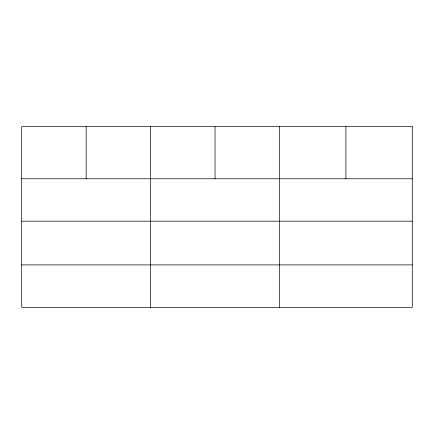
<?xml version="1.0" encoding="UTF-8"?>
<svg xmlns="http://www.w3.org/2000/svg" width="434" height="434" viewBox="0 0 434 434"><rect width="100%" height="100%" fill="white"/><g stroke="black" fill="none" stroke-linecap="round" stroke-linejoin="round"><path stroke-width="0.65" d="M21.7 178.775L412.3 178.775M21.7 221.194L412.3 221.194M21.7 264.903L412.3 264.903M345.898 126.679L345.898 178.775M279.496 126.679L279.496 307.321M215.047 126.679L215.047 178.775M150.598 126.679L150.598 307.321M86.149 126.679L86.149 178.775M412.3 126.679L21.7 126.679L21.7 307.321L412.3 307.321L412.3 126.679"/></g></svg>
